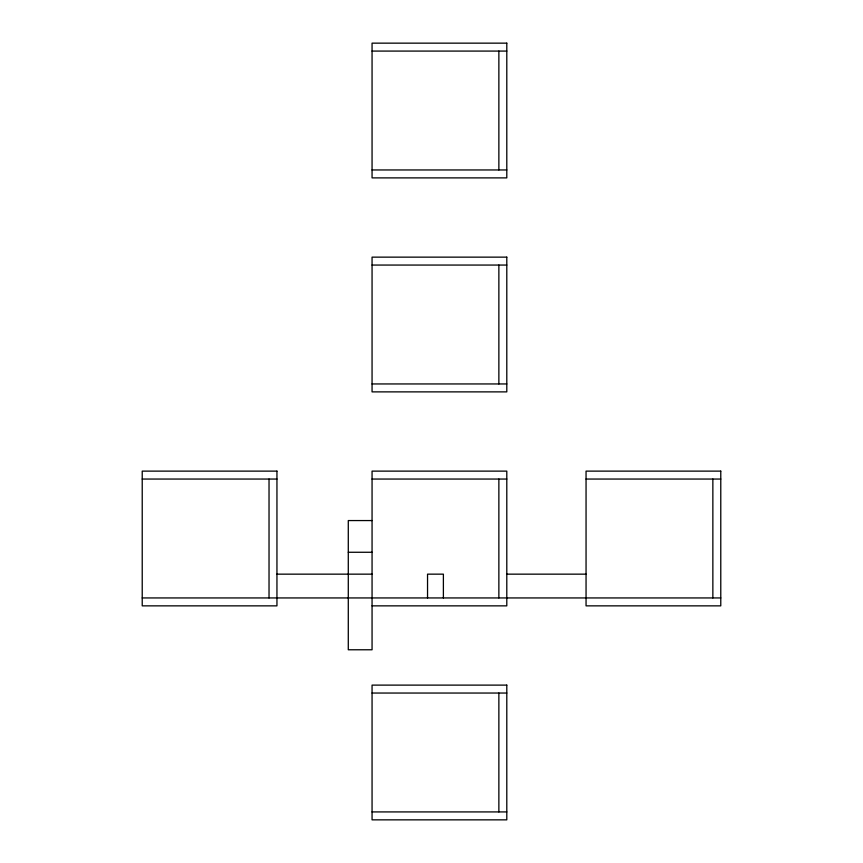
<?xml version="1.0" encoding="UTF-8"?>
<svg xmlns="http://www.w3.org/2000/svg" width="863" height="863" viewBox="0 0 863 863"><rect width="100%" height="100%" fill="white"/><g stroke="black" fill="none" stroke-linecap="round" stroke-linejoin="round"><path stroke-width="1.29" d="M372.061 51.079L506.797 51.079M372.061 169.957L506.797 169.957M372.061 265.06L506.797 265.06M372.061 383.949L506.797 383.949M142.222 479.051L276.947 479.051M372.061 479.051L506.797 479.051M586.053 479.051L720.778 479.051M372.061 520.562L348.285 520.562L348.285 649.774L372.061 649.774L372.061 471.122L506.797 471.122L506.797 605.858L372.061 605.858M348.285 552.266L372.061 552.266M276.947 574.154L372.061 574.154M506.797 574.154L586.053 574.154M142.222 597.94L720.778 597.94M372.061 693.043L506.797 693.043M372.061 811.921L506.797 811.921M712.86 479.051L712.86 597.94M498.868 51.079L498.868 169.957M498.868 265.06L498.868 383.949M498.868 479.051L498.868 597.94M498.868 693.043L498.868 811.921M443.388 597.94L443.388 574.154L427.541 574.154L427.541 597.94M269.029 479.051L269.029 597.94M506.797 43.15L372.061 43.15L372.061 177.886L506.797 177.886L506.797 43.15M506.797 257.142L372.061 257.142L372.061 391.878L506.797 391.878L506.797 257.142M276.947 471.122L142.222 471.122L142.222 605.858L276.947 605.858L276.947 471.122M720.778 471.122L586.053 471.122L586.053 605.858L720.778 605.858L720.778 471.122M506.797 685.114L372.061 685.114L372.061 819.85L506.797 819.85L506.797 685.114"/></g></svg>
